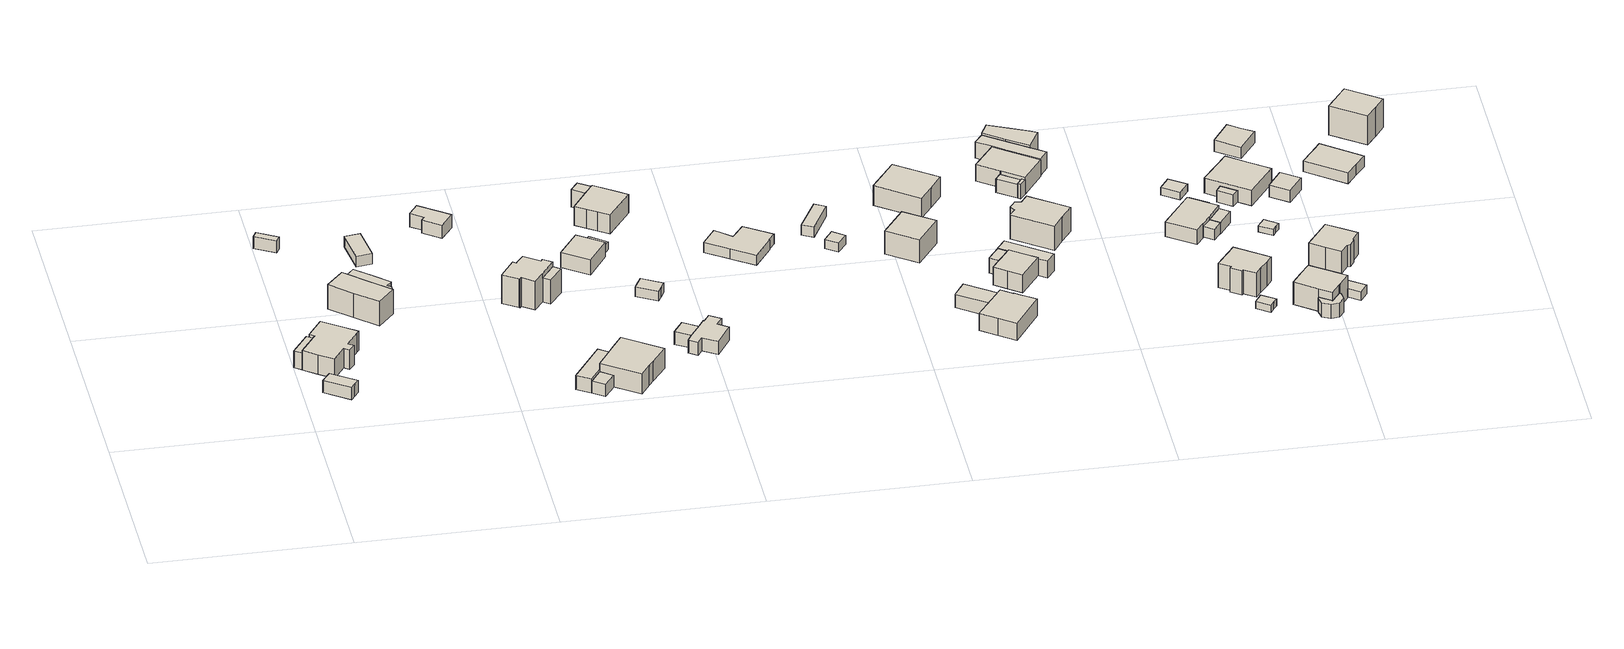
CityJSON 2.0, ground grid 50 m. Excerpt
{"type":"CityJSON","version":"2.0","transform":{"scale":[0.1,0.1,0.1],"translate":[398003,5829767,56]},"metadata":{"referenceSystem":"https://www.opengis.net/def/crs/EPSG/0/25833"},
"CityObjects":{
"building1":{"type":"Building","attributes":{"Gemeindeschluessel":"11000003","BezugspunktDach":"2200","function":"51009_1610","measuredHeight":5.03,"storeysAboveGround":0},"address":[{"country":"Germany","locality":"Berlin"}],"geometry":[{"type":"Solid","lod":"1","boundaries":[[[[0,1,2,3]],[[4,5,6,7]],[[4,7,3,2]],[[5,4,2,1]],[[6,5,1,0]],[[7,6,0,3]]]]}]},
"building2":{"type":"Building","attributes":{"Gemeindeschluessel":"11000003","BezugspunktDach":"2200","function":"31001_2463","measuredHeight":3.96,"storeysAboveGround":1},"address":[{"country":"Germany","locality":"Berlin","thoroughfareNumber":"81 (2)","thoroughfareName":"Straße 62"}],"geometry":[{"type":"Solid","lod":"1","boundaries":[[[[8,9,10,11,12]],[[13,14,15,16,17]],[[13,17,12,11]],[[14,13,11,10]],[[15,14,10,9]],[[16,15,9,8]],[[17,16,8,12]]]]}]},
"building3":{"type":"Building","attributes":{"Gemeindeschluessel":"11000003","BezugspunktDach":"2200","function":"31001_1010","measuredHeight":6.27,"storeysAboveGround":1},"address":[{"country":"Germany","locality":"Berlin","thoroughfareNumber":"83","thoroughfareName":"Straße 62"}],"geometry":[{"type":"Solid","lod":"1","boundaries":[[[[18,19,20,21,22,23,24,25,26,27,28,29,30]],[[31,32,33,34,35,36,37,38,39,40,41,42,43]],[[31,43,30,29]],[[32,31,29,28]],[[33,32,28,27]],[[34,33,27,26]],[[35,34,26,25]],[[36,35,25,24]],[[37,36,24,23]],[[38,37,23,22]],[[39,38,22,21]],[[40,39,21,20]],[[41,40,20,19]],[[42,41,19,18]],[[43,42,18,30]]]]}]},
"building4":{"type":"Building","attributes":{"Gemeindeschluessel":"11000003","BezugspunktDach":"2200","function":"51009_1610","measuredHeight":3.35,"storeysAboveGround":0},"address":[{"country":"Germany","locality":"Berlin"}],"geometry":[{"type":"Solid","lod":"1","boundaries":[[[[44,45,46,47]],[[48,49,50,51]],[[48,51,47,46]],[[49,48,46,45]],[[50,49,45,44]],[[51,50,44,47]]]]}]},
"building5":{"type":"Building","attributes":{"Gemeindeschluessel":"11000003","function":"31001_1010"},"address":[{"country":"Germany","locality":"Berlin","thoroughfareNumber":"85","thoroughfareName":"Straße 62"}],"children":["building5-1","building5-2"]},
"building5-1":{"type":"BuildingPart","attributes":{"BezugspunktDach":"2200","measuredHeight":8.71,"storeysAboveGround":2},"parents":["building5"],"geometry":[{"type":"MultiSurface","lod":"1","boundaries":[[[52,53,54,55,56,57,58]],[[59,60,61,62,63,64,65]],[[59,65,58,57]],[[60,59,57,56]],[[66,67,68,67,69,56,55]],[[62,70,71,66,55,54]],[[63,62,54,53]],[[64,63,53,52]],[[65,64,52,58]],[[61,72,67,66]],[[72,60,69,67,68]],[[73,61,66,71,70]]]}]},
"building5-2":{"type":"BuildingPart","attributes":{"BezugspunktDach":"2200","measuredHeight":7.7,"storeysAboveGround":2},"parents":["building5"],"geometry":[{"type":"MultiSurface","lod":"1","boundaries":[[[67,71,74,75,76,77,78,79,80,81,82,83,84,85,86,69]],[[87,88,89,90,91,92,93,94,95,96,97,98,99,70,72,60]],[[87,60,69,86]],[[88,87,86,85]],[[89,88,85,84]],[[90,89,84,83]],[[91,90,83,82]],[[92,91,82,81]],[[93,92,81,80]],[[94,93,80,79]],[[95,94,79,78]],[[96,95,78,77]],[[97,96,77,76]],[[98,97,76,75]],[[99,98,75,74]],[[70,99,74,71]],[[72,61,66,67]],[[70,71,66,61,100]],[[72,67,69,60,101]]]}]},
"building6":{"type":"Building","attributes":{"Gemeindeschluessel":"11000003","BezugspunktDach":"2200","function":"31001_1312","measuredHeight":3,"storeysAboveGround":1},"address":[{"country":"Germany","locality":"Berlin","thoroughfareNumber":"16 (1)","thoroughfareName":"An der Laake"}],"geometry":[{"type":"Solid","lod":"1","boundaries":[[[[102,103,104,105]],[[106,107,108,109]],[[106,109,105,104]],[[107,106,104,103]],[[108,107,103,102]],[[109,108,102,105]]]]}]},
"building7":{"type":"Building","attributes":{"Gemeindeschluessel":"11000003","BezugspunktDach":"2200","function":"31001_1312","measuredHeight":3.71,"storeysAboveGround":1},"address":[{"country":"Germany","locality":"Berlin","thoroughfareNumber":"18","thoroughfareName":"An der Laake"}],"geometry":[{"type":"Solid","lod":"1","boundaries":[[[[110,111,112,113,114,115]],[[116,117,118,119,120,121]],[[116,121,115,114]],[[117,116,114,113]],[[118,117,113,112]],[[119,118,112,111]],[[120,119,111,110]],[[121,120,110,115]]]]}]},
"building8":{"type":"Building","attributes":{"Gemeindeschluessel":"11000003","function":"31001_2723"},"address":[{"country":"Germany","locality":"Berlin","thoroughfareNumber":"86 (1)","thoroughfareName":"Straße 62"}],"children":["building8-1","building8-2"]},
"building8-1":{"type":"BuildingPart","attributes":{"BezugspunktDach":"2200","measuredHeight":4.56,"storeysAboveGround":1},"parents":["building8"],"geometry":[{"type":"MultiSurface","lod":"1","boundaries":[[[122,123,124,125,126]],[[127,128,129,130,131]],[[127,131,126,125]],[[128,127,125,124]],[[129,128,124,123]],[[132,133,134,129,123,122]],[[131,130,122,126]],[[130,134,133,132]]]}]},
"building8-2":{"type":"BuildingPart","attributes":{"BezugspunktDach":"2200","measuredHeight":3.43,"storeysAboveGround":1},"parents":["building8"],"geometry":[{"type":"Solid","lod":"1","boundaries":[[[[135,136,133,132]],[[134,137,138,130]],[[137,134,133,136]],[[138,137,136,135]],[[130,138,135,132]],[[134,130,132,133]]]]}]},
"building9":{"type":"Building","attributes":{"Gemeindeschluessel":"11000003","function":"31001_1010"},"address":[{"country":"Germany","locality":"Berlin","thoroughfareNumber":"88A","thoroughfareName":"Straße 62"}],"children":["building9-1","building9-2"]},
"building9-1":{"type":"BuildingPart","attributes":{"BezugspunktDach":"2200","measuredHeight":10.44,"storeysAboveGround":1},"parents":["building9"],"geometry":[{"type":"MultiSurface","lod":"1","boundaries":[[[139,140,141,142,143,144,145,146,147,148,149,150,151]],[[152,153,154,155,156,157,158,159,160,161,162,163,164]],[[152,164,151,150]],[[153,152,150,149]],[[154,153,149,148]],[[155,154,148,147]],[[156,155,147,146]],[[157,156,146,145]],[[158,157,145,144]],[[165,166,144,143]],[[160,159,143,142]],[[161,160,142,141]],[[162,161,141,140]],[[163,162,140,139]],[[164,163,139,151]],[[159,158,166,165]]]}]},
"building9-2":{"type":"BuildingPart","attributes":{"BezugspunktDach":"2200","measuredHeight":6.8,"storeysAboveGround":1},"parents":["building9"],"geometry":[{"type":"Solid","lod":"1","boundaries":[[[[167,168,166,165]],[[158,169,170,159]],[[169,158,166,168]],[[170,169,168,167]],[[159,170,167,165]],[[158,159,165,166]]]]}]},
"building10":{"type":"Building","attributes":{"Gemeindeschluessel":"11000003","BezugspunktDach":"2200","function":"31001_1010","measuredHeight":6.13,"storeysAboveGround":1},"address":[{"country":"Germany","locality":"Berlin","thoroughfareNumber":"86","thoroughfareName":"Straße 62"}],"geometry":[{"type":"Solid","lod":"1","boundaries":[[[[171,172,173,174,175,176,177,178]],[[179,180,181,182,183,184,185,186]],[[179,186,178,177]],[[180,179,177,176]],[[181,180,176,175]],[[182,181,175,174]],[[183,182,174,173]],[[184,183,173,172]],[[185,184,172,171]],[[186,185,171,178]]]]}]},
"building11":{"type":"Building","attributes":{"Gemeindeschluessel":"11000003","BezugspunktDach":"2200","function":"31001_1010","measuredHeight":5.12,"storeysAboveGround":1},"address":[{"country":"Germany","locality":"Berlin","thoroughfareNumber":"90","thoroughfareName":"Straße 62"}],"geometry":[{"type":"Solid","lod":"1","boundaries":[[[[187,188,189,190]],[[191,192,193,194]],[[191,194,190,189]],[[192,191,189,188]],[[193,192,188,187]],[[194,193,187,190]]]]}]},
"building12":{"type":"Building","attributes":{"Gemeindeschluessel":"11000003","BezugspunktDach":"2200","function":"31001_2463","measuredHeight":2.19,"storeysAboveGround":1},"address":[{"country":"Germany","locality":"Berlin","thoroughfareNumber":"90 (1)","thoroughfareName":"Straße 62"}],"geometry":[{"type":"Solid","lod":"1","boundaries":[[[[195,196,197,198]],[[199,200,201,202]],[[199,202,198,197]],[[200,199,197,196]],[[201,200,196,195]],[[202,201,195,198]]]]}]},
"building13":{"type":"Building","attributes":{"Gemeindeschluessel":"11000003","BezugspunktDach":"2200","function":"31001_2723","measuredHeight":3.12,"storeysAboveGround":1},"address":[{"country":"Germany","locality":"Berlin","thoroughfareNumber":"90 (2)","thoroughfareName":"Straße 62"}],"geometry":[{"type":"Solid","lod":"1","boundaries":[[[[203,204,205,206,207,208]],[[209,210,211,212,213,214]],[[209,214,208,207]],[[210,209,207,206]],[[211,210,206,205]],[[212,211,205,204]],[[213,212,204,203]],[[214,213,203,208]]]]}]},
"building14":{"type":"Building","attributes":{"Gemeindeschluessel":"11000003","function":"31001_1010"},"address":[{"country":"Germany","locality":"Berlin","thoroughfareNumber":"88","thoroughfareName":"Straße 62"}],"children":["building14-1","building14-2"]},
"building14-1":{"type":"BuildingPart","attributes":{"BezugspunktDach":"2200","measuredHeight":4.62,"storeysAboveGround":1},"parents":["building14"],"geometry":[{"type":"MultiSurface","lod":"1","boundaries":[[[215,216,217,218,219,220,221,222,223,224,225,226,227]],[[228,229,230,231,232,233,234,235,236,237,238,239,240]],[[228,240,227,226]],[[229,228,226,225]],[[230,241,242,225,224]],[[231,230,224,223]],[[232,231,223,222]],[[233,232,222,221]],[[234,233,221,220]],[[235,234,220,219]],[[236,235,219,218]],[[237,236,218,217]],[[238,237,217,216]],[[239,238,216,215]],[[240,239,215,227]],[[242,241,230,229]]]}]},
"building14-2":{"type":"BuildingPart","attributes":{"BezugspunktDach":"2200","measuredHeight":3.61,"storeysAboveGround":1},"parents":["building14"],"geometry":[{"type":"Solid","lod":"1","boundaries":[[[[242,241,243,244]],[[245,230,229,246]],[[245,246,244,243]],[[230,245,243,241]],[[246,229,242,244]],[[229,230,241,242]]]]}]},
"building15":{"type":"Building","attributes":{"Gemeindeschluessel":"11000003","function":"31001_1010"},"address":[{"country":"Germany","locality":"Berlin","thoroughfareNumber":"92","thoroughfareName":"Straße 62"}],"children":["building15-1","building15-2"]},
"building15-1":{"type":"BuildingPart","attributes":{"BezugspunktDach":"2200","measuredHeight":5.86,"storeysAboveGround":1},"parents":["building15"],"geometry":[{"type":"MultiSurface","lod":"1","boundaries":[[[247,248,249,250,251,252,253,254,255]],[[256,257,258,259,260,261,262,263,264]],[[256,264,255,254]],[[265,266,254,253]],[[258,257,253,252]],[[259,258,252,251]],[[260,259,251,250]],[[261,260,250,249]],[[262,261,249,248]],[[263,262,248,247]],[[264,263,247,255]],[[257,256,266,265]]]}]},
"building15-2":{"type":"BuildingPart","attributes":{"BezugspunktDach":"2200","measuredHeight":4.91,"storeysAboveGround":1},"parents":["building15"],"geometry":[{"type":"Solid","lod":"1","boundaries":[[[[266,265,267,268]],[[269,257,256,270]],[[269,270,268,267]],[[257,269,267,265]],[[270,256,266,268]],[[256,257,265,266]]]]}]},
"building16":{"type":"Building","attributes":{"Gemeindeschluessel":"11000003","BezugspunktDach":"2200","function":"31001_1010","measuredHeight":2.79,"storeysAboveGround":1},"address":[{"country":"Germany","locality":"Berlin","thoroughfareNumber":"92 (2)","thoroughfareName":"Straße 62"}],"geometry":[{"type":"Solid","lod":"1","boundaries":[[[[271,272,273,274,275,276,277,278,279,280]],[[281,282,283,284,285,286,287,288,289,290]],[[281,290,280,279]],[[282,281,279,278]],[[283,282,278,277]],[[284,283,277,276]],[[285,284,276,275]],[[286,285,275,274]],[[287,286,274,273]],[[288,287,273,272]],[[289,288,272,271]],[[290,289,271,280]]]]}]},
"building17":{"type":"Building","attributes":{"Gemeindeschluessel":"11000003","BezugspunktDach":"2200","function":"31001_2723","measuredHeight":2.86,"storeysAboveGround":1},"address":[{"country":"Germany","locality":"Berlin","thoroughfareNumber":"94 (2)","thoroughfareName":"Straße 62"}],"geometry":[{"type":"Solid","lod":"1","boundaries":[[[[291,292,293,294]],[[295,296,297,298]],[[295,298,294,293]],[[296,295,293,292]],[[297,296,292,291]],[[298,297,291,294]]]]}]},
"building18":{"type":"Building","attributes":{"Gemeindeschluessel":"11000003","BezugspunktDach":"2200","function":"31001_2723","measuredHeight":2.81,"storeysAboveGround":1},"address":[{"country":"Germany","locality":"Berlin","thoroughfareNumber":"47A (1)","thoroughfareName":"Ingwäonenweg"}],"geometry":[{"type":"Solid","lod":"1","boundaries":[[[[299,300,301,302,303]],[[304,305,306,307,308]],[[304,308,303,302]],[[305,304,302,301]],[[306,305,301,300]],[[307,306,300,299]],[[308,307,299,303]]]]}]},
"building19":{"type":"Building","attributes":{"Gemeindeschluessel":"11000003","BezugspunktDach":"2200","function":"31001_1010","measuredHeight":9,"storeysAboveGround":1},"address":[{"country":"Germany","locality":"Berlin","thoroughfareNumber":"47A","thoroughfareName":"Ingwäonenweg"}],"geometry":[{"type":"Solid","lod":"1","boundaries":[[[[309,310,311,312,313]],[[314,315,316,317,318]],[[314,318,313,312]],[[315,314,312,311]],[[316,315,311,310]],[[317,316,310,309]],[[318,317,309,313]]]]}]},
"building20":{"type":"Building","attributes":{"Gemeindeschluessel":"11000003","function":"31001_1010"},"address":[{"country":"Germany","locality":"Berlin","thoroughfareNumber":"45","thoroughfareName":"Ingwäonenweg"}],"children":["building20-1","building20-2"]},
"building20-1":{"type":"BuildingPart","attributes":{"BezugspunktDach":"2200","measuredHeight":5.98,"storeysAboveGround":1},"parents":["building20"],"geometry":[{"type":"Solid","lod":"1","boundaries":[[[[319,320,321,322,323,324,325,326,327]],[[328,329,330,331,332,333,334,335,336]],[[328,336,327,326]],[[329,328,326,325]],[[330,329,325,324]],[[331,330,324,323]],[[332,331,323,322]],[[333,332,322,321]],[[334,333,321,320]],[[335,334,320,319]],[[336,335,319,327]]]]}]},
"building20-2":{"type":"BuildingPart","attributes":{"BezugspunktDach":"2200","measuredHeight":4.11,"storeysAboveGround":1},"parents":["building20"],"geometry":[{"type":"Solid","lod":"1","boundaries":[[[[337,338,339,340,341,342]],[[343,344,329,345,328,346]],[[343,346,342,341]],[[344,343,341,340]],[[329,344,340,339]],[[345,329,339,338]],[[328,345,338,337]],[[346,328,337,342]]]]}]},
"building21":{"type":"Building","attributes":{"Gemeindeschluessel":"11000003","BezugspunktDach":"2200","function":"31001_1010","measuredHeight":7.03,"storeysAboveGround":1},"address":[{"country":"Germany","locality":"Berlin","thoroughfareNumber":"49A","thoroughfareName":"Ingwäonenweg"}],"geometry":[{"type":"Solid","lod":"1","boundaries":[[[[347,348,349,350,351]],[[352,353,354,355,356]],[[352,356,351,350]],[[353,352,350,349]],[[354,353,349,348]],[[355,354,348,347]],[[356,355,347,351]]]]}]},
"building22":{"type":"Building","attributes":{"Gemeindeschluessel":"11000003","BezugspunktDach":"2200","function":"51009_1610","measuredHeight":4.63,"storeysAboveGround":0},"address":[{"country":"Germany","locality":"Berlin"}],"geometry":[{"type":"Solid","lod":"1","boundaries":[[[[357,358,359,360]],[[361,362,363,364]],[[361,364,360,359]],[[362,361,359,358]],[[363,362,358,357]],[[364,363,357,360]]]]}]},
"building23":{"type":"Building","attributes":{"Gemeindeschluessel":"11000003","function":"31001_1010"},"address":[{"country":"Germany","locality":"Berlin","thoroughfareNumber":"47","thoroughfareName":"Ingwäonenweg"}],"children":["building23-1","building23-2"]},
"building23-1":{"type":"BuildingPart","attributes":{"BezugspunktDach":"2200","measuredHeight":6.47,"storeysAboveGround":1},"parents":["building23"],"geometry":[{"type":"MultiSurface","lod":"1","boundaries":[[[365,366,367,368,369,370,371]],[[372,373,374,375,376,377,378]],[[372,378,371,370]],[[373,372,370,369]],[[379,380,381,374,373,369,368],[381,380,382,373]],[[383,384,379,374,368,367]],[[376,375,367,366]],[[377,376,366,365]],[[378,377,365,371]],[[374,381,380,379]],[[380,381,373,382]],[[375,385,374,379,384,383]]]}]},
"building23-2":{"type":"BuildingPart","attributes":{"BezugspunktDach":"2200","measuredHeight":6.42,"storeysAboveGround":1},"parents":["building23"],"geometry":[{"type":"MultiSurface","lod":"1","boundaries":[[[382,380,384,386,387,388,389,390]],[[391,392,393,394,375,381,373,395]],[[391,395,390,389]],[[392,391,389,388]],[[393,392,388,387]],[[394,393,387,386]],[[375,394,386,384]],[[395,373,382,390]],[[381,374,379,380]],[[384,379,374,375]],[[373,396,381,380,382]]]}]},
"building24":{"type":"Building","attributes":{"Gemeindeschluessel":"11000003","BezugspunktDach":"2200","function":"31001_1010","measuredHeight":9.39,"storeysAboveGround":1},"address":[{"country":"Germany","locality":"Berlin","thoroughfareNumber":"49","thoroughfareName":"Ingwäonenweg"}],"geometry":[{"type":"Solid","lod":"1","boundaries":[[[[397,398,399,400,401,402,403,404,405,406]],[[407,408,409,410,411,412,413,414,415,416]],[[407,416,406,405]],[[408,407,405,404]],[[409,408,404,403]],[[410,409,403,402]],[[411,410,402,401]],[[412,411,401,400]],[[413,412,400,399]],[[414,413,399,398]],[[415,414,398,397]],[[416,415,397,406]]]]}]},
"building25":{"type":"Building","attributes":{"Gemeindeschluessel":"11000003","BezugspunktDach":"2200","function":"51009_1610","measuredHeight":4.09,"storeysAboveGround":0},"address":[{"country":"Germany","locality":"Berlin"}],"geometry":[{"type":"Solid","lod":"1","boundaries":[[[[417,418,419,420]],[[421,422,423,424]],[[421,424,420,419]],[[422,421,419,418]],[[423,422,418,417]],[[424,423,417,420]]]]}]},
"building26":{"type":"Building","attributes":{"Gemeindeschluessel":"11000003","function":"31001_1010"},"address":[{"country":"Germany","locality":"Berlin","thoroughfareNumber":"51","thoroughfareName":"Ingwäonenweg"}],"children":["building26-1","building26-2"]},
"building26-1":{"type":"BuildingPart","attributes":{"BezugspunktDach":"2200","measuredHeight":5.65,"storeysAboveGround":1},"parents":["building26"],"geometry":[{"type":"MultiSurface","lod":"1","boundaries":[[[425,426,427,428,429,430,431]],[[432,433,434,422,435,436,437]],[[432,437,431,430]],[[433,432,430,429]],[[434,433,429,428]],[[422,434,428,427]],[[438,439,421,440,422,427,426]],[[436,435,426,425]],[[437,436,425,431]],[[435,440,421,439,438]]]}]},
"building26-2":{"type":"BuildingPart","attributes":{"BezugspunktDach":"2200","measuredHeight":3.88,"storeysAboveGround":1},"parents":["building26"],"geometry":[{"type":"MultiSurface","lod":"1","boundaries":[[[441,439,442,443]],[[436,421,424,444]],[[436,444,443,442]],[[436,442,438,435]],[[424,421,439,441]],[[444,424,441,443]],[[421,435,438,439]]]}]},
"building27":{"type":"Building","attributes":{"Gemeindeschluessel":"11000003","BezugspunktDach":"2200","function":"31001_2463","measuredHeight":5.65,"storeysAboveGround":1},"address":[{"country":"Germany","locality":"Berlin","thoroughfareNumber":"51 (1)","thoroughfareName":"Ingwäonenweg"}],"geometry":[{"type":"Solid","lod":"1","boundaries":[[[[445,446,447,448,449,450,451]],[[452,453,454,455,456,457,458]],[[452,458,451,450]],[[453,452,450,449]],[[454,453,449,448]],[[455,454,448,447]],[[456,455,447,446]],[[457,456,446,445]],[[458,457,445,451]]]]}]},
"building28":{"type":"Building","attributes":{"Gemeindeschluessel":"11000003","BezugspunktDach":"2200","function":"31001_2463","measuredHeight":5.74,"storeysAboveGround":1},"address":[{"country":"Germany","locality":"Berlin","thoroughfareNumber":"53 (1)","thoroughfareName":"Ingwäonenweg"}],"geometry":[{"type":"Solid","lod":"1","boundaries":[[[[459,460,461,462,463,464,465]],[[466,467,468,469,470,471,472]],[[466,472,465,464]],[[467,466,464,463]],[[468,467,463,462]],[[469,468,462,461]],[[470,469,461,460]],[[471,470,460,459]],[[472,471,459,465]]]]}]},
"building29":{"type":"Building","attributes":{"Gemeindeschluessel":"11000003","BezugspunktDach":"2200","function":"31001_2723","measuredHeight":2.46,"storeysAboveGround":1},"address":[{"country":"Germany","locality":"Berlin","thoroughfareNumber":"50 (1)","thoroughfareName":"Ingwäonenweg"}],"geometry":[{"type":"Solid","lod":"1","boundaries":[[[[473,474,475,476,477]],[[478,479,480,481,482]],[[478,482,477,476]],[[479,478,476,475]],[[480,479,475,474]],[[481,480,474,473]],[[482,481,473,477]]]]}]},
"building30":{"type":"Building","attributes":{"Gemeindeschluessel":"11000003","BezugspunktDach":"2200","function":"31001_1010","measuredHeight":8.18,"storeysAboveGround":1},"address":[{"country":"Germany","locality":"Berlin","thoroughfareNumber":"50","thoroughfareName":"Ingwäonenweg"}],"geometry":[{"type":"Solid","lod":"1","boundaries":[[[[483,484,485,486,487,488,489,490,491,492,493,494]],[[495,496,497,498,499,500,501,502,503,504,505,506]],[[495,506,494,493]],[[496,495,493,492]],[[497,496,492,491]],[[498,497,491,490]],[[499,498,490,489]],[[500,499,489,488]],[[501,500,488,487]],[[502,501,487,486]],[[503,502,486,485]],[[504,503,485,484]],[[505,504,484,483]],[[506,505,483,494]]]]}]},
"building31":{"type":"Building","attributes":{"Gemeindeschluessel":"11000003","function":"31001_1010"},"address":[{"country":"Germany","locality":"Berlin","thoroughfareNumber":"52","thoroughfareName":"Ingwäonenweg"}],"children":["building31-1","building31-2"]},
"building31-1":{"type":"BuildingPart","attributes":{"BezugspunktDach":"2200","measuredHeight":5.01,"storeysAboveGround":1},"parents":["building31"],"geometry":[{"type":"MultiSurface","lod":"1","boundaries":[[[507,508,509,510,511,512]],[[513,514,515,516,517,518]],[[513,518,512,511]],[[514,513,511,510]],[[519,520,514,510,509]],[[516,515,509,508]],[[517,516,508,507]],[[518,517,507,512]],[[521,515,514,520,519]]]}]},
"building31-2":{"type":"BuildingPart","attributes":{"BezugspunktDach":"2200","measuredHeight":3.15,"storeysAboveGround":1},"parents":["building31"],"geometry":[{"type":"MultiSurface","lod":"1","boundaries":[[[522,523,520,519]],[[514,524,525,515]],[[524,514,520,523]],[[525,524,523,522]],[[515,525,522,519]],[[514,515,519,520,526]]]}]},
"building32":{"type":"Building","attributes":{"Gemeindeschluessel":"11000003","BezugspunktDach":"2200","function":"51009_1610","measuredHeight":3.08,"storeysAboveGround":0},"address":[{"country":"Germany","locality":"Berlin"}],"geometry":[{"type":"Solid","lod":"1","boundaries":[[[[527,522,519,528]],[[529,530,531,532]],[[529,532,528,519]],[[530,529,519,522]],[[531,530,522,527]],[[532,531,527,528]]]]}]},
"building33":{"type":"Building","attributes":{"Gemeindeschluessel":"11000003","BezugspunktDach":"2200","function":"31001_2463","measuredHeight":2.14,"storeysAboveGround":1},"address":[{"country":"Germany","locality":"Berlin","thoroughfareNumber":"54 (1)","thoroughfareName":"Ingwäonenweg"}],"geometry":[{"type":"Solid","lod":"1","boundaries":[[[[533,534,535,536]],[[537,538,539,540]],[[537,540,536,535]],[[538,537,535,534]],[[539,538,534,533]],[[540,539,533,536]]]]}]},
"building34":{"type":"Building","attributes":{"Gemeindeschluessel":"11000003","BezugspunktDach":"2200","function":"31001_2463","measuredHeight":2.13,"storeysAboveGround":1},"address":[{"country":"Germany","locality":"Berlin","thoroughfareNumber":"52 (1)","thoroughfareName":"Ingwäonenweg"}],"geometry":[{"type":"Solid","lod":"1","boundaries":[[[[541,542,543,544]],[[545,546,547,548]],[[545,548,544,543]],[[546,545,543,542]],[[547,546,542,541]],[[548,547,541,544]]]]}]},
"building35":{"type":"Building","attributes":{"Gemeindeschluessel":"11000003","function":"31001_1010"},"address":[{"country":"Germany","locality":"Berlin","thoroughfareNumber":"50A","thoroughfareName":"Ingwäonenweg"}],"children":["building35-1","building35-2"]},
"building35-1":{"type":"BuildingPart","attributes":{"BezugspunktDach":"2200","measuredHeight":8.5,"storeysAboveGround":1},"parents":["building35"],"geometry":[{"type":"MultiSurface","lod":"1","boundaries":[[[549,550,551,552,553,554,555,556,557]],[[558,559,560,561,562,563,564,565,566]],[[558,566,557,556]],[[559,558,556,555]],[[560,559,555,554]],[[561,560,554,553]],[[562,561,553,552]],[[563,562,552,551]],[[564,567,568,563,551,550]],[[565,569,567,550,549]],[[566,565,549,557]],[[563,568,567,564]],[[564,567,569,565]]]}]},
"building35-2":{"type":"BuildingPart","attributes":{"BezugspunktDach":"2200","measuredHeight":3.98,"storeysAboveGround":1},"parents":["building35"],"geometry":[{"type":"Solid","lod":"1","boundaries":[[[[570,571,572,573,574,568,567,569,575]],[[565,564,563,576,577,578,579,580,581]],[[565,581,575,569]],[[576,563,568,574]],[[577,576,574,573]],[[578,577,573,572]],[[579,578,572,571]],[[580,579,571,570]],[[581,580,570,575]],[[569,567,564,565]],[[564,567,568,563]]]]}]},
"building36":{"type":"Building","attributes":{"Gemeindeschluessel":"11000003","BezugspunktDach":"2200","function":"31001_2723","measuredHeight":2.24,"storeysAboveGround":1},"address":[{"country":"Germany","locality":"Berlin","thoroughfareNumber":"52 (2)","thoroughfareName":"Ingwäonenweg"}],"geometry":[{"type":"Solid","lod":"1","boundaries":[[[[582,583,584,585,586]],[[587,588,589,590,591]],[[587,591,586,585]],[[588,587,585,584]],[[589,588,584,583]],[[590,589,583,582]],[[591,590,582,586]]]]}]},
"building37":{"type":"Building","attributes":{"Gemeindeschluessel":"11000003","function":"31001_1010"},"address":[{"country":"Germany","locality":"Berlin","thoroughfareNumber":"54","thoroughfareName":"Ingwäonenweg"}],"children":["building37-1","building37-2"]},
"building37-1":{"type":"BuildingPart","attributes":{"BezugspunktDach":"2200","measuredHeight":5.39,"storeysAboveGround":1},"parents":["building37"],"geometry":[{"type":"MultiSurface","lod":"1","boundaries":[[[592,593,594,595,596]],[[597,598,599,600,601]],[[597,601,596,595]],[[598,597,595,594]],[[599,598,594,593]],[[600,599,593,592]],[[601,602,600,592,596],[603,604,605,602]],[[603,602,605,604]]]}]},
"building37-2":{"type":"BuildingPart","attributes":{"BezugspunktDach":"2200","measuredHeight":3.26,"storeysAboveGround":1},"parents":["building37"],"geometry":[{"type":"Solid","lod":"1","boundaries":[[[[606,604,603,607]],[[602,605,608,609]],[[602,609,607,603]],[[608,605,604,606]],[[609,608,606,607]],[[605,602,603,604]]]]}]},
"building38":{"type":"Building","attributes":{"Gemeindeschluessel":"11000003","BezugspunktDach":"2200","function":"31001_2463","measuredHeight":2.57,"storeysAboveGround":1},"address":[{"country":"Germany","locality":"Berlin","thoroughfareNumber":"50A (1)","thoroughfareName":"Ingwäonenweg"}],"geometry":[{"type":"Solid","lod":"1","boundaries":[[[[610,611,612,613,614,615]],[[616,617,618,619,620,621]],[[616,621,615,614]],[[617,616,614,613]],[[618,617,613,612]],[[619,618,612,611]],[[620,619,611,610]],[[621,620,610,615]]]]}]},
"building39":{"type":"Building","attributes":{"Gemeindeschluessel":"11000003","BezugspunktDach":"2200","function":"31001_1010","measuredHeight":8.45,"storeysAboveGround":1},"address":[{"country":"Germany","locality":"Berlin","thoroughfareNumber":"50B","thoroughfareName":"Ingwäonenweg"}],"geometry":[{"type":"Solid","lod":"1","boundaries":[[[[622,623,624,625,626,627,628,629,630,631]],[[632,633,634,635,636,637,638,639,640,641]],[[632,641,631,630]],[[633,632,630,629]],[[634,633,629,628]],[[635,634,628,627]],[[636,635,627,626]],[[637,636,626,625]],[[638,637,625,624]],[[639,638,624,623]],[[640,639,623,622]],[[641,640,622,631]]]]}]},
"building40":{"type":"Building","attributes":{"Gemeindeschluessel":"11000003","BezugspunktDach":"2200","function":"31001_1010","measuredHeight":3.67,"storeysAboveGround":1},"address":[{"country":"Germany","locality":"Berlin","thoroughfareNumber":"56","thoroughfareName":"Ingwäonenweg"}],"geometry":[{"type":"Solid","lod":"1","boundaries":[[[[642,643,644,645,646]],[[647,648,649,650,651]],[[647,651,646,645]],[[648,647,645,644]],[[649,648,644,643]],[[650,649,643,642]],[[651,650,642,646]]]]}]},
"building41":{"type":"Building","attributes":{"Gemeindeschluessel":"11000003","BezugspunktDach":"2200","function":"31001_2723","measuredHeight":4.53,"storeysAboveGround":1},"address":[{"country":"Germany","locality":"Berlin","thoroughfareNumber":"54 (2)","thoroughfareName":"Ingwäonenweg"}],"geometry":[{"type":"Solid","lod":"1","boundaries":[[[[652,653,654,655]],[[656,657,658,659]],[[656,659,655,654]],[[657,656,654,653]],[[658,657,653,652]],[[659,658,652,655]]]]}]},
"building42":{"type":"Building","attributes":{"Gemeindeschluessel":"11000003","BezugspunktDach":"2200","function":"31001_1312","measuredHeight":3.38,"storeysAboveGround":1},"address":[{"country":"Germany","locality":"Berlin","thoroughfareNumber":"56A","thoroughfareName":"Ingwäonenweg"}],"geometry":[{"type":"Solid","lod":"1","boundaries":[[[[660,661,662,663,664,665]],[[666,667,668,669,670,671]],[[666,671,665,664]],[[667,666,664,663]],[[668,667,663,662]],[[669,668,662,661]],[[670,669,661,660]],[[671,670,660,665]]]]}]},
"building43":{"type":"Building","attributes":{"Gemeindeschluessel":"11000003","BezugspunktDach":"2200","function":"31001_1010","measuredHeight":9.21,"storeysAboveGround":1},"address":[{"country":"Germany","locality":"Berlin","thoroughfareNumber":"58B","thoroughfareName":"Ingwäonenweg"}],"geometry":[{"type":"Solid","lod":"1","boundaries":[[[[672,673,674,675,676]],[[677,678,679,680,681]],[[677,681,676,675]],[[678,677,675,674]],[[679,678,674,673]],[[680,679,673,672]],[[681,680,672,676]]]]}]}
},
"vertices":[
[19,275,49],[60,333,49],[42,346,49],[1,288,49],[42,346,2],[60,333,2],[19,275,2],[1,288,2],
[111,124,35],[121,138,35],[132,153,35],[70,196,35],[49,168,35],[70,196,1],[132,153,1],[121,138,1],[111,124,1],[49,168,1],
[53,250,56],[88,225,56],[118,267,56],[131,257,56],[145,275,56],[131,285,56],[162,329,56],[167,335,56],[132,361,56],[85,395,56],[48,342,56],[60,333,56],[19,275,56],[60,333,1],[48,342,1],[85,395,1],[132,361,1],[167,335,1],[162,329,1],[131,285,1],[145,275,1],[131,257,1],[118,267,1],[88,225,1],[53,250,1],[19,275,1],
[53,790,40],[62,805,40],[11,835,40],[2,819,40],[11,835,6],[62,805,6],[53,790,6],[2,819,6],
[181,475,74],[235,427,74],[277,474,74],[223,522,74],[177,565,74],[170,571,74],[127,524,74],[170,571,5],[177,565,5],[223,522,5],[277,474,5],[235,427,5],[181,475,5],[127,524,5],[223,522,66],[216,529,66],[216,529,60],[177,565,66],[267,483,5],[267,483,66],[216,529,5],[242,505,5],
[270,484,66],[273,486,66],[275,488,66],[277,491,66],[277,495,66],[277,498,66],[275,501,66],[272,503,66],[269,505,66],[266,505,66],[280,521,66],[241,557,66],[201,592,66],[201,592,5],[241,557,5],[280,521,5],[266,505,5],[269,505,5],[272,503,5],[275,501,5],[277,498,5],[277,495,5],[277,491,5],[275,488,5],[273,486,5],[270,484,5],[234,513,5],[178,563,5],
[228,697,34],[268,702,34],[256,794,34],[217,789,34],[256,794,4],[268,702,4],[228,697,4],[217,789,4],
[416,821,44],[409,811,44],[452,779,44],[483,821,44],[408,876,44],[385,844,44],[408,876,7],[483,821,7],[452,779,7],[409,811,7],[416,821,7],[385,844,7],
[678,46,42],[714,98,42],[749,151,42],[716,174,42],[644,69,42],[716,174,2],[749,151,2],[714,98,2],[678,46,2],[644,69,2],[678,46,36],[704,84,36],[704,84,2],
[708,25,36],[734,62,36],[734,62,2],[708,25,2],
[577,446,86],[579,445,86],[583,451,86],[613,429,86],[636,461,86],[669,506,86],[647,522,86],[643,515,86],[634,522,86],[603,544,86],[583,517,86],[575,523,86],[539,472,86],[575,523,5],[583,517,5],[603,544,5],[634,522,5],[643,515,5],[647,522,5],[669,506,5],[636,461,5],[613,429,5],[583,451,5],[579,445,5],[577,446,5],[539,472,5],[636,461,73],[669,506,73],
[654,448,73],[687,492,73],[687,492,5],[654,448,5],
[795,19,59],[819,53,59],[832,70,59],[869,121,59],[775,189,59],[749,151,59],[739,136,59],[704,84,59],[739,136,3],[749,151,3],[775,189,3],[869,121,3],[832,70,3],[819,53,3],[795,19,3],[704,84,3],
[770,553,50],[819,624,50],[755,669,50],[706,599,50],[755,669,8],[819,624,8],[770,553,8],[706,599,8],
[816,633,31],[832,654,31],[790,686,31],[774,664,31],[790,686,9],[832,654,9],[816,633,9],[774,664,9],
[908,411,34],[918,428,34],[927,446,34],[876,476,34],[867,459,34],[857,441,34],[867,459,7],[876,476,7],[927,446,7],[918,428,7],[908,411,7],[857,441,7],
[957,156,44],[969,175,44],[1006,151,44],[1042,209,44],[1016,228,44],[1031,250,44],[1003,269,44],[988,247,44],[986,249,44],[972,227,44],[947,191,44],[946,189,44],[936,172,44],[946,189,7],[947,191,7],[972,227,7],[986,249,7],[988,247,7],[1003,269,7],[1031,250,7],[1016,228,7],[1042,209,7],[1006,151,7],[969,175,7],[957,156,7],[936,172,7],[972,227,43],[947,191,43],
[935,252,43],[910,215,43],[935,252,7],[910,215,7],
[799,758,61],[822,742,61],[849,724,61],[909,806,61],[881,826,61],[858,842,61],[831,862,61],[812,835,61],[772,777,61],[812,835,8],[831,862,8],[858,842,8],[881,826,8],[909,806,8],[849,724,8],[822,742,8],[799,758,8],[772,777,8],[831,862,57],[812,835,57],
[799,884,57],[780,858,57],[799,884,8],[780,858,8],
[1109,558,39],[1109,557,39],[1166,518,39],[1209,580,39],[1208,581,39],[1224,603,39],[1156,650,39],[1126,610,39],[1086,646,39],[1052,597,39],[1086,646,11],[1126,610,11],[1156,650,11],[1224,603,11],[1208,581,11],[1209,580,11],[1166,518,11],[1109,557,11],[1109,558,11],[1052,597,11],
[1322,609,44],[1368,694,44],[1340,709,44],[1294,624,44],[1340,709,15],[1368,694,15],[1322,609,15],[1294,624,15],
[1368,533,41],[1390,563,41],[1360,586,41],[1349,570,41],[1338,555,41],[1349,570,15],[1360,586,15],[1390,563,15],[1368,533,15],[1338,555,15],
[1548,446,83],[1604,523,83],[1566,550,83],[1529,577,83],[1473,500,83],[1529,577,18],[1566,550,18],[1604,523,18],[1548,446,18],[1473,500,18],
[1673,100,63],[1714,70,63],[1781,168,63],[1741,196,63],[1731,204,63],[1730,202,63],[1701,224,63],[1672,184,63],[1633,131,63],[1672,184,15],[1701,224,15],[1730,202,15],[1731,204,15],[1741,196,15],[1781,168,15],[1714,70,15],[1673,100,15],[1633,131,15],
[1672,184,53],[1695,199,53],[1701,224,53],[1623,281,53],[1609,261,53],[1595,240,53],[1609,261,15],[1623,281,15],[1695,199,15],[1595,240,15],
[1589,639,75],[1620,681,75],[1650,724,75],[1547,800,75],[1486,716,75],[1547,800,19],[1650,724,19],[1620,681,19],[1589,639,19],[1486,716,19],
[1725,347,65],[1752,384,65],[1729,402,65],[1701,365,65],[1729,402,23],[1752,384,23],[1725,347,23],[1701,365,23],
[1733,293,70],[1765,269,70],[1815,337,70],[1784,360,70],[1752,384,70],[1725,347,70],[1702,317,70],[1725,347,19],[1752,384,19],[1784,360,19],[1815,337,19],[1765,269,19],[1733,293,19],[1702,317,19],[1784,360,67],[1782,362,67],[1782,362,19],[1752,384,67],[1815,337,51],[1815,337,67],[1811,340,19],
[1835,322,67],[1856,351,67],[1803,390,67],[1750,430,67],[1729,402,67],[1750,430,19],[1803,390,19],[1856,351,19],[1835,322,19],[1729,402,19],[1755,382,19],
[1872,430,93],[1898,469,93],[1925,507,93],[1831,575,93],[1814,551,93],[1798,555,93],[1793,547,93],[1784,535,93],[1792,520,93],[1777,501,93],[1792,520,25],[1784,535,25],[1793,547,25],[1798,555,25],[1814,551,25],[1831,575,25],[1925,507,25],[1898,469,25],[1872,430,25],[1777,501,25],
[1834,665,69],[1848,684,69],[1841,690,69],[1827,671,69],[1841,690,28],[1848,684,28],[1834,665,28],[1827,671,28],
[1795,724,75],[1796,723,75],[1848,684,75],[1899,755,75],[1847,794,75],[1795,833,75],[1743,763,75],[1795,833,28],[1847,794,28],[1899,755,28],[1796,723,28],[1795,724,28],[1743,763,28],[1796,723,66],[1841,690,66],[1800,721,28],
[1827,671,66],[1795,724,66],[1781,705,66],[1781,705,28],
[1795,833,77],[1829,807,77],[1899,755,77],[1919,783,77],[1849,834,77],[1780,885,77],[1759,859,77],[1780,885,31],[1849,834,31],[1919,783,31],[1899,755,31],[1829,807,31],[1795,833,31],[1759,859,31],
[1831,847,83],[1883,809,83],[1912,863,83],[1894,873,83],[1855,891,83],[1797,918,83],[1780,885,83],[1797,918,34],[1855,891,34],[1894,873,34],[1912,863,34],[1883,809,34],[1831,847,34],[1780,885,34],
[2328,60,48],[2337,74,48],[2346,87,48],[2312,110,48],[2295,85,48],[2312,110,28],[2346,87,28],[2337,74,28],[2328,60,28],[2295,85,28],
[2252,172,97],[2248,166,97],[2274,148,97],[2278,153,97],[2306,133,97],[2320,152,97],[2340,177,97],[2354,196,97],[2272,256,97],[2258,236,97],[2239,211,97],[2224,191,97],[2239,211,29],[2258,236,29],[2272,256,29],[2354,196,29],[2340,177,29],[2320,152,29],[2306,133,29],[2278,153,29],[2274,148,29],[2248,166,29],[2252,172,29],[2224,191,29],
[2210,389,69],[2229,416,69],[2250,444,69],[2281,488,69],[2213,537,69],[2142,439,69],[2213,537,28],[2281,488,28],[2250,444,28],[2229,416,28],[2210,389,28],[2142,439,28],[2250,444,60],[2281,488,60],[2250,444,53],
[2274,426,60],[2305,470,60],[2305,470,28],[2274,426,28],[2281,488,37],
[2254,399,60],[2229,416,60],[2250,444,30],[2274,426,30],[2254,399,30],[2229,416,30],
[2206,589,51],[2230,622,51],[2188,652,51],[2164,618,51],[2188,652,30],[2230,622,30],[2206,589,30],[2164,618,30],
[2250,511,50],[2266,533,50],[2223,565,50],[2206,543,50],[2223,565,29],[2266,533,29],[2250,511,29],[2206,543,29],
[2441,47,90],[2471,26,90],[2492,55,90],[2495,59,90],[2520,93,90],[2504,105,90],[2435,155,90],[2411,122,90],[2387,88,90],[2411,122,27],[2435,155,27],[2504,105,27],[2520,93,27],[2495,59,27],[2492,55,27],[2471,26,27],[2441,47,27],[2387,88,27],[2471,26,67],[2492,55,67],[2441,47,67],
[2443,21,67],[2464,9,67],[2485,13,67],[2498,30,67],[2496,52,67],[2439,43,67],[2496,52,27],[2498,30,27],[2485,13,27],[2464,9,27],[2443,21,27],[2439,43,27],
[2396,394,46],[2404,406,46],[2413,418,46],[2381,442,46],[2363,417,46],[2381,442,29],[2413,418,29],[2404,406,29],[2396,394,29],[2363,417,29],
[2369,530,74],[2433,618,74],[2383,655,74],[2334,692,74],[2268,606,74],[2334,692,31],[2383,655,31],[2433,618,31],[2369,530,31],[2268,606,31],[2302,580,31],[2302,580,63],[2339,553,63],[2339,553,31],
[2325,535,63],[2289,562,63],[2325,535,31],[2289,562,31],
[2520,93,55],[2519,91,55],[2548,70,55],[2567,97,55],[2521,130,55],[2504,105,55],[2521,130,30],[2567,97,30],[2548,70,30],[2519,91,30],[2520,93,30],[2504,105,30],
[2490,222,92],[2525,197,92],[2543,222,92],[2551,223,92],[2562,239,92],[2561,246,92],[2579,272,92],[2544,297,92],[2508,323,92],[2454,248,92],[2508,323,30],[2544,297,30],[2579,272,30],[2561,246,30],[2562,239,30],[2551,223,30],[2543,222,30],[2525,197,30],[2490,222,30],[2454,248,30],
[2382,736,66],[2426,798,66],[2396,819,66],[2366,841,66],[2324,779,66],[2366,841,34],[2396,819,34],[2426,798,34],[2382,736,34],[2324,779,34],
[2462,528,65],[2498,578,65],[2452,611,65],[2417,561,65],[2452,611,31],[2498,578,31],[2462,528,31],[2417,561,31],
[2612,584,61],[2638,618,61],[2664,651,61],[2569,725,61],[2543,691,61],[2517,657,61],[2543,691,31],[2569,725,31],[2664,651,31],[2638,618,31],[2612,584,31],[2517,657,31],
[2689,742,114],[2715,776,114],[2740,810,114],[2656,872,114],[2606,803,114],[2656,872,33],[2740,810,33],[2715,776,33],[2689,742,33],[2606,803,33]
]}
